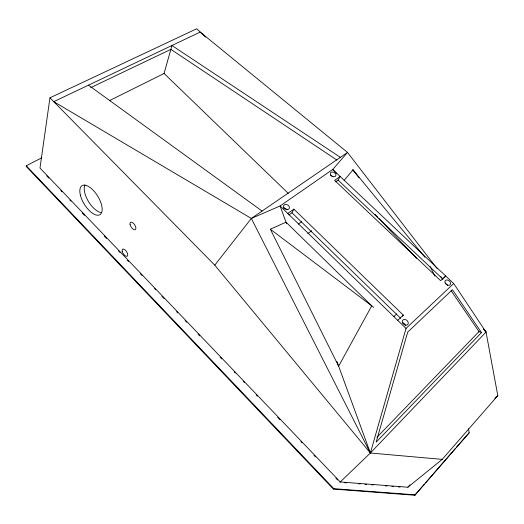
<?xml version="1.0" encoding="UTF-8"?>
<svg xmlns="http://www.w3.org/2000/svg" width="524" height="524" viewBox="0 0 524 524"><rect width="100%" height="100%" fill="white"/><g stroke="black" fill="none" stroke-linecap="round" stroke-linejoin="round"><path stroke-width="0.79" d="M41.507 157.921L26.279 165.794L26.2 166.455L333.408 489.082L414.818 495.232L469.176 432.778L468.535 428.763M205.598 37.099L196.716 28.768L49.957 97.811L39.994 168.053L340.273 481.956L407.862 487.228L442.217 459.371L497.8 395.64L486.036 332.065L453.699 283.517L332.72 169.462L280.091 205.971L251.337 218.429L214.781 265.157L370.37 453.018L442.217 459.371M109.346 100.7L164.071 73.478L171.944 45.503L340.364 157.344M339.853 482.355L370.37 453.018L406.034 328.424L453.699 283.517M288.914 214.919L291.96 212.764L293.905 209.135L403.316 315.134L402.432 316.182M335.589 181.815L338.039 180.073L340.135 176.457L334.607 180.367L440.645 280.661L445.708 275.978L443.88 278.12M344.13 180.387L352.993 169.868L358.933 177.669M414.818 495.232L424.414 484.176M425.481 482.945L455.336 448.551M456.404 447.319L469.176 432.778M407.862 487.228L410.01 484.798M437.206 268.74L347.517 152.438L200.227 32.062L53.749 101.663L251.337 218.429L370.37 453.018L486.036 332.065L483.541 328.836M481.471 332.596L376.134 442.171L407.692 332.124L452.415 289.707L481.471 332.596L478.988 331.6L451.112 290.709M376.939 437.285L478.988 331.6M333.408 489.082L333.827 488.682L415.303 494.846M397.696 320.321L403.316 315.134M393.714 316.706L396.72 313.955M494.721 398.24L497.8 395.64M307.843 233.586L311.76 230.671M298.307 224.121L301.614 221.718M287.794 213.458L293.905 209.135M251.337 218.429L347.517 152.438L332.72 169.462L336.532 173.503M90.678 87.691L170.863 49.348L336.945 160.095M270.332 229.204L286.012 222.169L371.752 305.846L338.635 366.171L270.332 229.204L373.697 307.313M344.733 482.735L346.364 482.866M358.567 483.816L360.191 483.94M365.077 484.32L366.702 484.451M371.588 484.831L373.212 484.955M385.415 485.905L387.046 486.036M391.926 486.416L393.55 486.541M398.436 486.92L400.061 487.051M88.484 85.163L262.079 211.054M338.039 180.073L442.963 279.187L440.907 276.692M164.071 73.478L288.259 193.356M291.96 212.764L400.67 318.284M406.034 328.424L280.091 205.971L286.569 223.702M49.957 97.811L214.781 265.157M46.682 175.802L48.942 178.167M60.804 190.572L61.93 191.751M69.843 200.017L70.969 201.203M82.268 213.013L84.528 215.377M104.296 236.049L106.555 238.413M118.417 250.819L120.114 252.588M127.456 260.271L128.59 261.45M140.452 273.856L142.148 275.624M154.573 288.619L155.7 289.798M161.916 296.296L164.176 298.66M176.601 311.656L177.734 312.835M185.077 320.518L186.773 322.286M198.065 334.102L199.762 335.871M220.1 357.139L221.796 358.907M234.221 371.902L235.348 373.088M243.26 381.354L244.387 382.533M256.249 394.939L257.382 396.118M277.72 417.386L279.973 419.75M300.874 441.601L302.007 442.78M313.869 455.186L315.566 456.961M335.897 478.222L337.594 479.997M26.279 165.794L333.827 488.682M375.014 214.316L377.817 217.29M378.937 218.482L416.514 258.332M484.353 330.284L486.036 332.065L483.383 328.967M424.971 257.33L352.855 169.704L355.822 173.614M430.165 266.546L434.887 276.083M336.952 361.573L370.37 453.018M101.348 212.633A16.965 7.886 58.3 0 1 88.301 201.229A16.965 7.886 58.3 0 1 84.94 184.933M445.302 283.386A3.137 2.286 39.4 0 1 447.575 285.534M402.242 322.601A3.301 2.541 40.2 0 1 405.576 325.843M330.88 175.704A2.98 2.148 29.5 0 1 332.91 176.732M283.681 208.12A3.131 2.378 27.8 0 1 287.08 209.836M80.355 195.072A17.03 7.834 58.2 0 0 99.259 214.997A17.03 7.834 58.2 0 0 93.39 190.461A17.03 7.834 58.2 0 0 80.355 195.072M130.076 224.619A4.382 2.116 57.1 0 0 135.054 229.774A4.382 2.116 57.1 0 0 133.685 223.525A4.382 2.116 57.1 0 0 130.076 224.619M122.203 251.323A4.192 1.945 56.3 0 0 126.959 256.308A4.192 1.945 56.3 0 0 125.609 250.439A4.192 1.945 56.3 0 0 122.203 251.323M445.151 282.921A3.157 2.292 39.3 0 0 450.044 284.794A3.157 2.292 39.3 0 0 448.059 280.189A3.157 2.292 39.3 0 0 445.151 282.921M402.458 322.692A3.321 2.541 40.1 0 0 407.646 324.631A3.321 2.541 40.1 0 0 405.681 319.666A3.321 2.541 40.1 0 0 402.458 322.692M330.795 175.127A2.993 2.155 29.5 0 0 335.661 175.992A2.993 2.155 29.5 0 0 332.93 172.062A2.993 2.155 29.5 0 0 330.795 175.127M283.923 207.864A3.151 2.378 27.8 0 0 289.11 208.709A3.151 2.378 27.8 0 0 286.346 204.511A3.151 2.378 27.8 0 0 283.923 207.864"/></g></svg>
